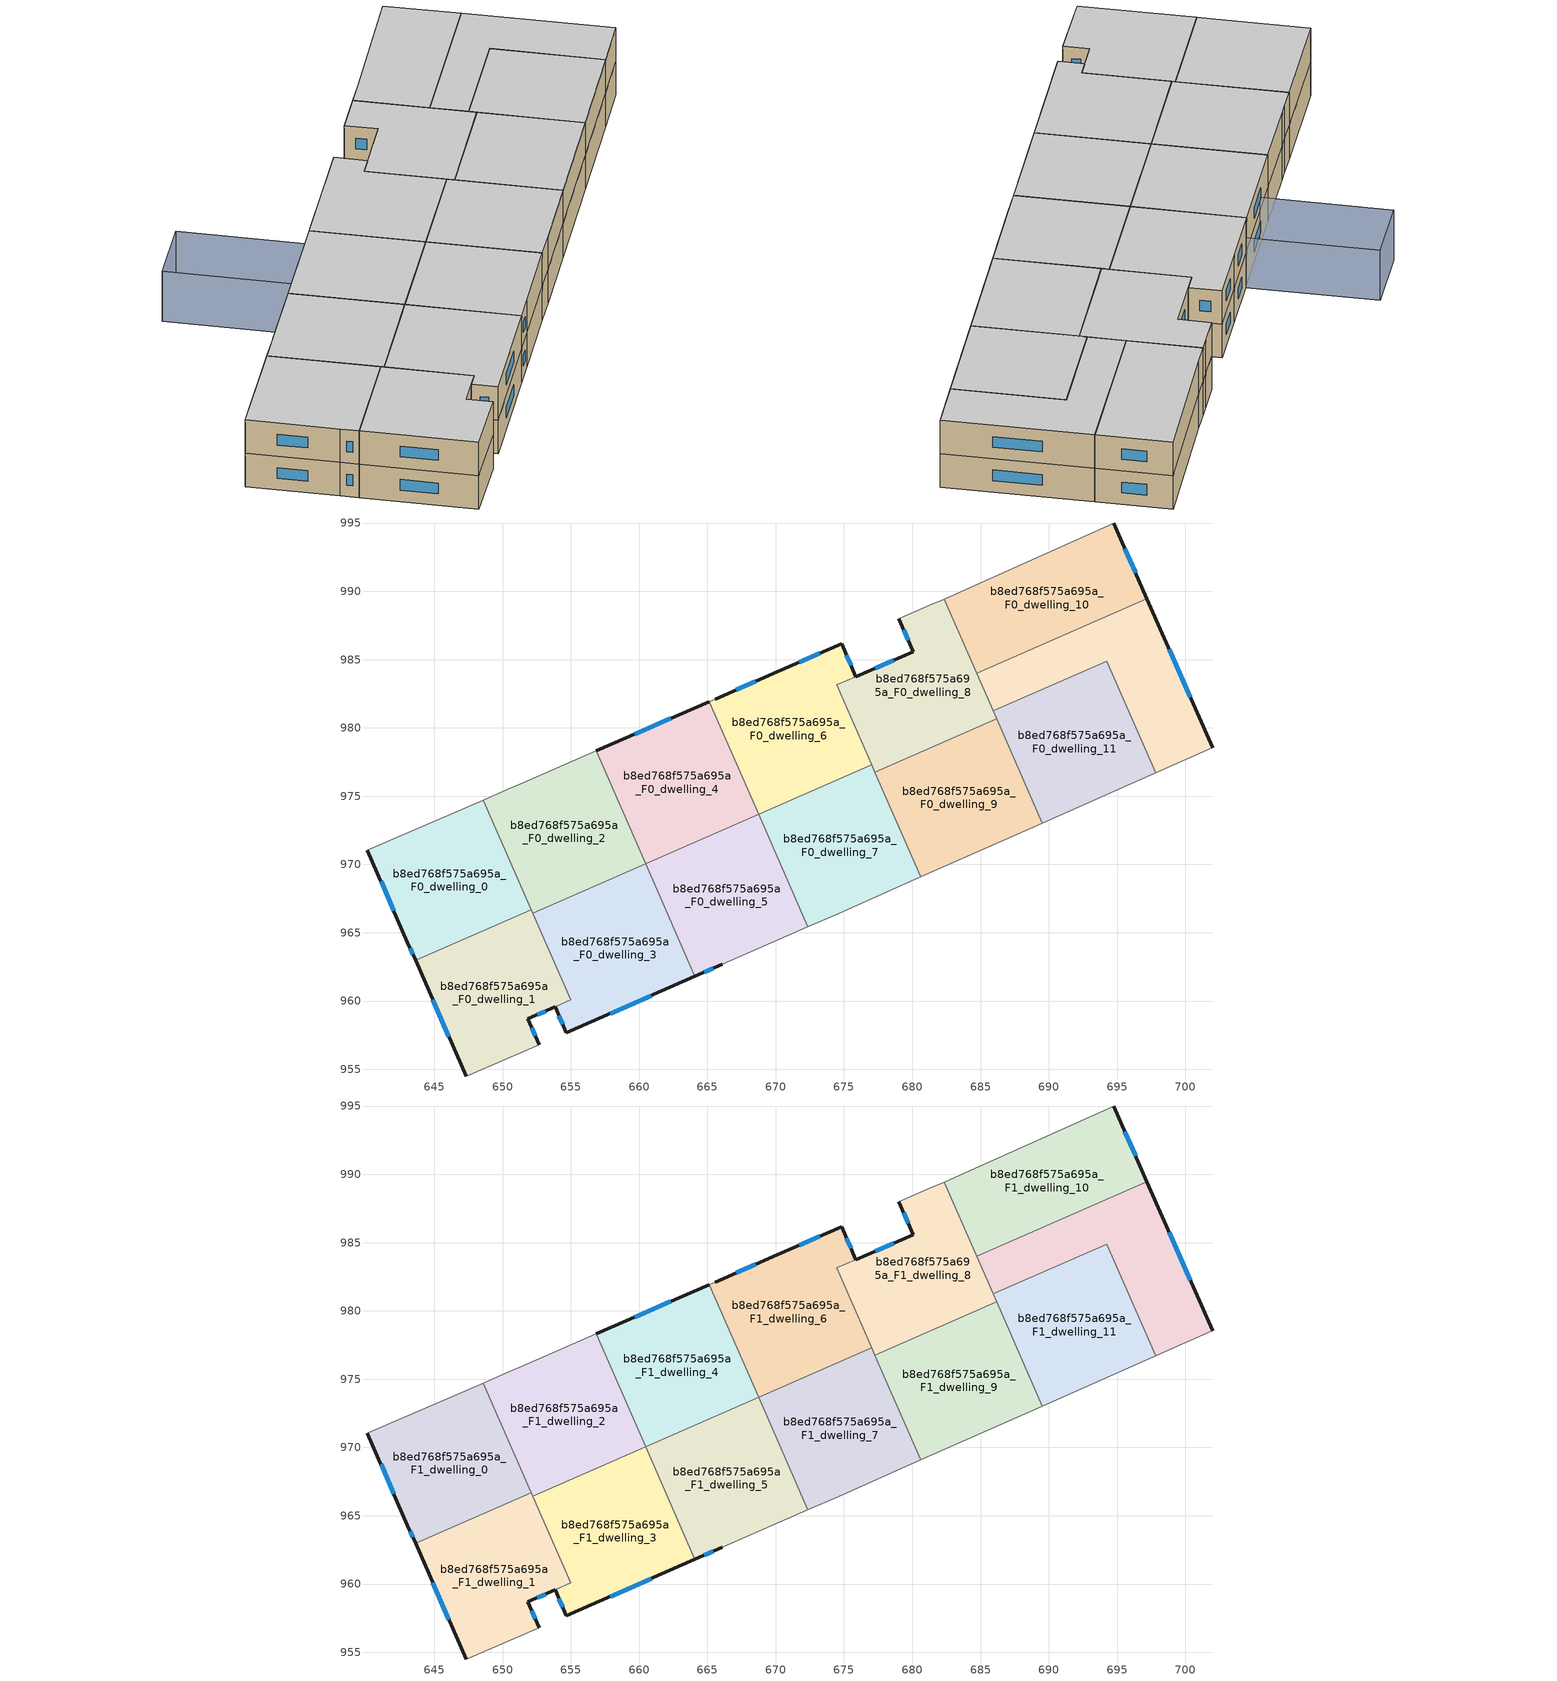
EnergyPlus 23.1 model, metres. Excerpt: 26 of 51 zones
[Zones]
b8ed768f575a695a_F0_dwelling_0
 floor ground (EU_floor_Construction): 648.59,974.72 652.11,966.69 643.63,962.97 643.04,964.32 640.11,971.05 640.16,971.08 z0
 wall outside (EU_wall_Construction): 640.11,971.05 643.04,964.32 643.63,962.97 z0:3
 wall adiabatic (EU_wall_Construction): 648.59,974.72 640.16,971.08 640.11,971.05 z0:3
 wall to b8ed768f575a695a_F0_dwelling_1 (EU_wall_Construction): 643.63,962.97 652.11,966.69 z0:3
 wall to b8ed768f575a695a_F0_dwelling_2 (EU_wall_Construction): 652.11,966.69 648.59,974.72 z0:3
 window (EU_Window_Construction): 643.24,963.86 643.43,963.43 / 641.11,968.76 642.04,966.61 z1.02:1.98
b8ed768f575a695a_F0_dwelling_1
 floor ground (EU_floor_Construction): 652.11,966.69 655,960.09 651.86,958.7 652.7,956.8 647.34,954.51 643.63,962.97 z0
 wall outside (EU_wall_Construction): 652.7,956.8 651.86,958.7 653.84,959.57 / 643.63,962.97 647.34,954.51 z0:3
 wall adiabatic (EU_wall_Construction): 647.34,954.51 652.7,956.8 z0:3
 wall to b8ed768f575a695a_F0_dwelling_3 (EU_wall_Construction): 653.85,959.57 655.01,960.08 / 655,960.09 652.22,966.45 z0:3
 wall to b8ed768f575a695a_F0_dwelling_2 (EU_wall_Construction): 652.22,966.45 652.11,966.69 z0:3
 window (EU_Window_Construction): 652.54,958.99 653.17,959.27 / 652.41,957.45 652.15,958.05 / 644.89,960.09 646.08,957.39 z1.02:1.98
b8ed768f575a695a_F0_dwelling_10
 floor ground (EU_floor_Construction): 694.74,995 697.18,989.46 684.73,984 682.35,989.44 684.22,990.26 z0
 wall outside (EU_wall_Construction): 697.18,989.46 694.74,995 z0:3
 wall adiabatic (EU_wall_Construction): 694.74,995 684.22,990.26 682.35,989.44 z0:3
 wall to b8ed768f575a695a_F0_dwelling_12 (EU_wall_Construction): 684.73,984 697.18,989.46 z0:3
 wall to b8ed768f575a695a_F0_dwelling_8 (EU_wall_Construction): 682.35,989.44 684.73,984 z0:3
 window (EU_Window_Construction): 696.35,991.35 695.57,993.12 z1.02:1.98
b8ed768f575a695a_F0_dwelling_11
 floor ground (EU_floor_Construction): 694.25,984.9 697.84,976.71 689.54,973.03 685.93,981.25 z0
 wall to b8ed768f575a695a_F0_dwelling_12 (EU_wall_Construction): 697.84,976.71 694.25,984.9 685.93,981.25 z0:3
 wall adiabatic (EU_wall_Construction): 689.54,973.03 697.84,976.71 z0:3
 wall to b8ed768f575a695a_F0_dwelling_9 (EU_wall_Construction): 686.19,980.67 689.54,973.03 z0:3
 wall to b8ed768f575a695a_F0_dwelling_8 (EU_wall_Construction): 685.93,981.25 686.19,980.67 z0:3
b8ed768f575a695a_F0_dwelling_12
 floor ground (EU_floor_Construction): 697.18,989.46 701.99,978.54 701.95,978.53 697.84,976.71 694.25,984.9 685.93,981.25 684.73,984 z0
 wall outside (EU_wall_Construction): 701.99,978.54 697.18,989.46 z0:3
 wall adiabatic (EU_wall_Construction): 697.84,976.71 701.95,978.53 701.99,978.54 z0:3
 wall to b8ed768f575a695a_F0_dwelling_8 (EU_wall_Construction): 684.73,984 685.93,981.25 z0:3
 window (EU_Window_Construction): 700.35,982.26 698.82,985.75 z1.02:1.98
b8ed768f575a695a_F0_dwelling_2
 floor ground (EU_floor_Construction): 656.85,978.32 660.47,970.07 652.22,966.45 648.59,974.72 650.39,975.5 651.27,975.88 z0
 wall adiabatic (EU_wall_Construction): 656.85,978.32 651.27,975.88 650.39,975.5 648.59,974.72 z0:3
 wall to b8ed768f575a695a_F0_dwelling_3 (EU_wall_Construction): 652.22,966.45 660.47,970.07 656.85,978.32 z0:3
b8ed768f575a695a_F0_dwelling_3
 floor ground (EU_floor_Construction): 660.47,970.07 664.09,961.81 654.68,957.68 653.85,959.57 655.01,960.08 652.22,966.45 z0
 wall outside (EU_wall_Construction): 653.85,959.57 654.68,957.68 664.09,961.81 z0:3
 wall to b8ed768f575a695a_F0_dwelling_4 (EU_wall_Construction): 660.47,970.06 656.85,978.32 z0:3
 wall to b8ed768f575a695a_F0_dwelling_5 (EU_wall_Construction): 664.09,961.81 660.48,970.06 z0:3
 window (EU_Window_Construction): 657.88,959.08 660.89,960.4 / 654.13,958.93 654.4,958.32 z1.02:1.98
b8ed768f575a695a_F0_dwelling_4
 floor ground (EU_floor_Construction): 665.14,981.92 668.75,973.69 660.47,970.06 656.85,978.32 z0
 wall outside (EU_wall_Construction): 665.14,981.92 656.85,978.32 z0:3
 wall to b8ed768f575a695a_F0_dwelling_5 (EU_wall_Construction): 660.47,970.06 668.75,973.69 z0:3
 wall to b8ed768f575a695a_F0_dwelling_6 (EU_wall_Construction): 668.75,973.69 665.14,981.92 z0:3
 window (EU_Window_Construction): 662.32,980.7 659.67,979.55 z1.02:1.98
b8ed768f575a695a_F0_dwelling_5
 floor ground (EU_floor_Construction): 668.75,973.69 672.36,965.44 666.1,962.69 664.09,961.81 660.47,970.06 z0
 wall outside (EU_wall_Construction): 664.09,961.81 666.1,962.69 z0:3
 wall adiabatic (EU_wall_Construction): 666.1,962.69 672.36,965.44 z0:3
 wall to b8ed768f575a695a_F0_dwelling_7 (EU_wall_Construction): 672.36,965.44 668.75,973.68 z0:3
 window (EU_Window_Construction): 664.78,962.11 665.42,962.39 z1.02:1.98
b8ed768f575a695a_F0_dwelling_6
 floor ground (EU_floor_Construction): 674.83,986.15 675.88,983.76 674.47,983.15 677.03,977.32 668.75,973.68 665.14,981.92 665.56,982.11 670.1,984.1 z0
 wall outside (EU_wall_Construction): 675.88,983.76 674.83,986.15 670.1,984.1 665.56,982.11 z0:3
 wall to b8ed768f575a695a_F0_dwelling_8 (EU_wall_Construction): 677.03,977.32 674.47,983.15 675.88,983.76 z0:3
 wall to b8ed768f575a695a_F0_dwelling_7 (EU_wall_Construction): 668.75,973.68 677.03,977.32 z0:3
 wall adiabatic (EU_wall_Construction): 665.56,982.11 665.14,981.92 z0:3
 window (EU_Window_Construction): 668.56,983.42 667.11,982.79 / 673.22,985.45 671.71,984.8 / 675.52,984.58 675.19,985.34 z1.02:1.98
b8ed768f575a695a_F0_dwelling_7
 floor ground (EU_floor_Construction): 677.03,977.32 680.63,969.09 674.58,966.41 672.36,965.44 668.75,973.68 z0
 wall adiabatic (EU_wall_Construction): 672.36,965.44 674.58,966.41 680.63,969.09 z0:3
 wall to b8ed768f575a695a_F0_dwelling_9 (EU_wall_Construction): 680.63,969.09 677.27,976.76 z0:3
 wall to b8ed768f575a695a_F0_dwelling_8 (EU_wall_Construction): 677.27,976.76 677.03,977.32 z0:3
b8ed768f575a695a_F0_dwelling_8
 floor ground (EU_floor_Construction): 682.35,989.44 686.19,980.67 677.27,976.76 674.47,983.14 680.07,985.59 679.03,987.99 681.35,989.01 z0
 wall outside (EU_wall_Construction): 679.03,987.99 680.07,985.59 675.88,983.76 z0:3
 wall adiabatic (EU_wall_Construction): 682.35,989.44 681.35,989.01 679.03,987.99 z0:3
 wall to b8ed768f575a695a_F0_dwelling_9 (EU_wall_Construction): 677.27,976.76 686.19,980.67 z0:3
 window (EU_Window_Construction): 678.65,984.97 677.31,984.39 / 679.38,987.17 679.72,986.41 z1.02:1.98
b8ed768f575a695a_F0_dwelling_9
 floor ground (EU_floor_Construction): 686.19,980.67 689.54,973.03 680.63,969.09 677.27,976.76 z0
 wall adiabatic (EU_wall_Construction): 680.63,969.09 689.54,973.03 z0:3
b8ed768f575a695a_F1_dwelling_0
 floor to b8ed768f575a695a_F0_dwelling_0 (EU_floor_Construction): 648.59,974.72 652.11,966.69 643.63,962.97 643.04,964.32 640.11,971.05 640.16,971.08 z3
 wall outside (EU_wall_Construction): 640.11,971.05 643.04,964.32 643.63,962.97 z3:6
 wall adiabatic (EU_wall_Construction): 648.59,974.72 640.16,971.08 640.11,971.05 z3:6
 wall to b8ed768f575a695a_F1_dwelling_1 (EU_wall_Construction): 643.63,962.97 652.11,966.69 z3:6
 wall to b8ed768f575a695a_F1_dwelling_2 (EU_wall_Construction): 652.11,966.69 648.59,974.72 z3:6
 window (EU_Window_Construction): 643.24,963.86 643.43,963.43 / 641.11,968.76 642.04,966.61 z4.02:4.98
 ceiling to b8ed768f575a695a_F2_dwelling_0 (EU_floor_Construction): 652.11,966.69 648.59,974.72 640.16,971.08 640.11,971.05 643.04,964.32 643.63,962.97 z6
b8ed768f575a695a_F1_dwelling_1
 floor to b8ed768f575a695a_F0_dwelling_1 (EU_floor_Construction): 652.11,966.69 655.01,960.08 651.86,958.7 652.7,956.8 647.34,954.51 643.63,962.97 z3
 wall outside (EU_wall_Construction): 652.7,956.8 651.86,958.7 653.84,959.57 / 643.63,962.97 647.34,954.51 z3:6
 wall adiabatic (EU_wall_Construction): 647.34,954.51 652.7,956.8 z3:6
 wall to b8ed768f575a695a_F1_dwelling_3 (EU_wall_Construction): 653.85,959.57 655.01,960.08 / 655,960.09 652.22,966.45 z3:6
 wall to b8ed768f575a695a_F1_dwelling_2 (EU_wall_Construction): 652.22,966.45 652.11,966.69 z3:6
 window (EU_Window_Construction): 652.54,958.99 653.17,959.27 / 652.41,957.45 652.15,958.05 / 644.89,960.09 646.08,957.39 z4.02:4.98
 ceiling to b8ed768f575a695a_F2_dwelling_1 (EU_floor_Construction): 652.7,956.8 651.86,958.7 655.01,960.08 652.11,966.69 643.63,962.97 647.34,954.51 z6
b8ed768f575a695a_F1_dwelling_10
 floor to b8ed768f575a695a_F0_dwelling_10 (EU_floor_Construction): 694.74,995 697.18,989.46 684.73,984 682.35,989.44 684.22,990.26 z3
 wall outside (EU_wall_Construction): 697.18,989.46 694.74,995 z3:6
 wall adiabatic (EU_wall_Construction): 694.74,995 684.22,990.26 682.35,989.44 z3:6
 wall to b8ed768f575a695a_F1_dwelling_12 (EU_wall_Construction): 684.73,984 697.18,989.46 z3:6
 wall to b8ed768f575a695a_F1_dwelling_8 (EU_wall_Construction): 682.35,989.44 684.73,984 z3:6
 window (EU_Window_Construction): 696.35,991.35 695.57,993.12 z4.02:4.98
 ceiling to b8ed768f575a695a_F2_dwelling_10 (EU_floor_Construction): 697.18,989.46 694.74,995 684.22,990.26 682.35,989.44 684.73,984 z6
b8ed768f575a695a_F1_dwelling_11
 floor to b8ed768f575a695a_F0_dwelling_11 (EU_floor_Construction): 694.25,984.9 697.84,976.71 689.54,973.03 685.93,981.25 z3
 wall to b8ed768f575a695a_F1_dwelling_12 (EU_wall_Construction): 697.84,976.71 694.25,984.9 685.93,981.25 z3:6
 wall adiabatic (EU_wall_Construction): 689.54,973.03 697.84,976.71 z3:6
 wall to b8ed768f575a695a_F1_dwelling_9 (EU_wall_Construction): 686.19,980.67 689.54,973.03 z3:6
 wall to b8ed768f575a695a_F1_dwelling_8 (EU_wall_Construction): 685.93,981.25 686.19,980.67 z3:6
 ceiling to b8ed768f575a695a_F2_dwelling_11 (EU_floor_Construction): 697.84,976.71 694.25,984.9 685.93,981.25 689.54,973.03 z6
b8ed768f575a695a_F1_dwelling_12
 floor to b8ed768f575a695a_F0_dwelling_12 (EU_floor_Construction): 697.18,989.46 701.99,978.54 701.95,978.53 697.84,976.71 694.25,984.9 685.93,981.25 684.73,984 z3
 wall outside (EU_wall_Construction): 701.99,978.54 697.18,989.46 z3:6
 wall adiabatic (EU_wall_Construction): 697.84,976.71 701.95,978.53 701.99,978.54 z3:6
 wall to b8ed768f575a695a_F1_dwelling_8 (EU_wall_Construction): 684.73,984 685.93,981.25 z3:6
 window (EU_Window_Construction): 700.35,982.26 698.82,985.75 z4.02:4.98
 ceiling to b8ed768f575a695a_F2_dwelling_12 (EU_floor_Construction): 701.95,978.53 701.99,978.54 697.18,989.46 684.73,984 685.93,981.25 694.25,984.9 697.84,976.71 z6
b8ed768f575a695a_F1_dwelling_2
 floor to b8ed768f575a695a_F0_dwelling_2 (EU_floor_Construction): 656.85,978.32 660.47,970.07 652.22,966.45 648.59,974.72 650.39,975.5 651.27,975.88 z3
 wall adiabatic (EU_wall_Construction): 656.85,978.32 651.27,975.88 650.39,975.5 648.59,974.72 z3:6
 wall to b8ed768f575a695a_F1_dwelling_3 (EU_wall_Construction): 652.22,966.45 660.47,970.07 656.85,978.32 z3:6
 ceiling to b8ed768f575a695a_F2_dwelling_2 (EU_floor_Construction): 660.47,970.07 656.85,978.32 651.27,975.88 650.39,975.5 648.59,974.72 652.22,966.45 z6
b8ed768f575a695a_F1_dwelling_3
 floor to b8ed768f575a695a_F0_dwelling_3 (EU_floor_Construction): 660.47,970.07 664.09,961.81 654.68,957.68 653.85,959.57 655.01,960.08 652.22,966.45 z3
 wall outside (EU_wall_Construction): 653.85,959.57 654.68,957.68 664.09,961.81 z3:6
 wall to b8ed768f575a695a_F1_dwelling_4 (EU_wall_Construction): 660.47,970.06 656.85,978.32 z3:6
 wall to b8ed768f575a695a_F1_dwelling_5 (EU_wall_Construction): 664.09,961.81 660.48,970.06 z3:6
 window (EU_Window_Construction): 657.88,959.08 660.89,960.4 / 654.13,958.93 654.4,958.32 z4.02:4.98
 ceiling to b8ed768f575a695a_F2_dwelling_3 (EU_floor_Construction): 664.09,961.81 660.47,970.07 652.22,966.45 655.01,960.08 653.85,959.57 654.68,957.68 z6
b8ed768f575a695a_F1_dwelling_4
 floor to b8ed768f575a695a_F0_dwelling_4 (EU_floor_Construction): 665.14,981.92 668.75,973.69 660.47,970.06 656.85,978.32 z3
 wall outside (EU_wall_Construction): 665.14,981.92 656.85,978.32 z3:6
 wall to b8ed768f575a695a_F1_dwelling_5 (EU_wall_Construction): 660.47,970.06 668.75,973.69 z3:6
 wall to b8ed768f575a695a_F1_dwelling_6 (EU_wall_Construction): 668.75,973.69 665.14,981.92 z3:6
 window (EU_Window_Construction): 662.32,980.7 659.67,979.55 z4.02:4.98
 ceiling to b8ed768f575a695a_F2_dwelling_4 (EU_floor_Construction): 668.75,973.69 665.14,981.92 656.85,978.32 660.47,970.06 z6
b8ed768f575a695a_F1_dwelling_5
 floor to b8ed768f575a695a_F0_dwelling_5 (EU_floor_Construction): 668.75,973.69 672.36,965.44 666.1,962.69 664.09,961.81 660.47,970.06 z3
 wall outside (EU_wall_Construction): 664.09,961.81 666.1,962.69 z3:6
 wall adiabatic (EU_wall_Construction): 666.1,962.69 672.36,965.44 z3:6
 wall to b8ed768f575a695a_F1_dwelling_7 (EU_wall_Construction): 672.36,965.44 668.75,973.68 z3:6
 window (EU_Window_Construction): 664.78,962.11 665.42,962.39 z4.02:4.98
 ceiling to b8ed768f575a695a_F2_dwelling_5 (EU_floor_Construction): 672.36,965.44 668.75,973.69 660.47,970.06 664.09,961.81 666.1,962.69 z6
b8ed768f575a695a_F1_dwelling_6
 floor to b8ed768f575a695a_F0_dwelling_6 (EU_floor_Construction): 674.83,986.15 675.88,983.76 674.47,983.15 677.03,977.32 668.75,973.68 665.14,981.92 665.56,982.11 670.1,984.1 z3
 wall outside (EU_wall_Construction): 675.88,983.76 674.83,986.15 670.1,984.1 665.56,982.11 z3:6
 wall to b8ed768f575a695a_F1_dwelling_8 (EU_wall_Construction): 677.03,977.32 674.47,983.15 675.88,983.76 z3:6
 wall to b8ed768f575a695a_F1_dwelling_7 (EU_wall_Construction): 668.75,973.68 677.03,977.32 z3:6
 wall adiabatic (EU_wall_Construction): 665.56,982.11 665.14,981.92 z3:6
 window (EU_Window_Construction): 668.56,983.42 667.11,982.79 / 673.22,985.45 671.71,984.8 / 675.52,984.58 675.19,985.34 z4.02:4.98
 ceiling to b8ed768f575a695a_F2_dwelling_6 (EU_floor_Construction): 677.03,977.32 674.47,983.15 675.88,983.76 674.83,986.15 670.1,984.1 665.56,982.11 665.14,981.92 668.75,973.68 z6
b8ed768f575a695a_F1_dwelling_7
 floor to b8ed768f575a695a_F0_dwelling_7 (EU_floor_Construction): 677.03,977.32 680.63,969.09 674.58,966.41 672.36,965.44 668.75,973.68 z3
 wall adiabatic (EU_wall_Construction): 672.36,965.44 674.58,966.41 680.63,969.09 z3:6
 wall to b8ed768f575a695a_F1_dwelling_9 (EU_wall_Construction): 680.63,969.09 677.27,976.76 z3:6
 wall to b8ed768f575a695a_F1_dwelling_8 (EU_wall_Construction): 677.27,976.76 677.03,977.32 z3:6
 ceiling to b8ed768f575a695a_F2_dwelling_7 (EU_floor_Construction): 680.63,969.09 677.03,977.32 668.75,973.68 672.36,965.44 674.58,966.41 z6
b8ed768f575a695a_F1_dwelling_8
 floor to b8ed768f575a695a_F0_dwelling_8 (EU_floor_Construction): 682.35,989.44 686.19,980.67 677.27,976.76 674.47,983.14 680.07,985.59 679.03,987.99 681.35,989.01 z3
 wall outside (EU_wall_Construction): 679.03,987.99 680.07,985.59 675.88,983.76 z3:6
 wall adiabatic (EU_wall_Construction): 682.35,989.44 681.35,989.01 679.03,987.99 z3:6
 wall to b8ed768f575a695a_F1_dwelling_9 (EU_wall_Construction): 677.27,976.76 686.19,980.67 z3:6
 window (EU_Window_Construction): 678.65,984.97 677.31,984.39 / 679.38,987.17 679.72,986.41 z4.02:4.98
 ceiling to b8ed768f575a695a_F2_dwelling_8 (EU_floor_Construction): 686.19,980.67 682.35,989.44 681.35,989.01 679.03,987.99 680.07,985.59 674.47,983.14 677.27,976.76 z6
b8ed768f575a695a_F1_dwelling_9
 floor to b8ed768f575a695a_F0_dwelling_9 (EU_floor_Construction): 686.19,980.67 689.54,973.03 680.63,969.09 677.27,976.76 z3
 wall adiabatic (EU_wall_Construction): 680.63,969.09 689.54,973.03 z3:6
 ceiling to b8ed768f575a695a_F2_dwelling_9 (EU_floor_Construction): 689.54,973.03 686.19,980.67 677.27,976.76 680.63,969.09 z6
shading: 661.41,991.63 665.57,982.11 / 665.57,982.11 660.24,979.79 / 660.24,979.79 656.09,989.31 / 656.09,989.31 661.41,991.63 z0:4.5
[Building]
EU S2 Campaign: North Axis=0; Terrain=City; Solar Distribution=FullExterior
[Site:Location]
Vienna: Latitude=48; Longitude=16.5; Time Zone=1; Elevation=183
[SizingPeriod:WeatherFileDays]
AnnualSizingPeriod: Begin Month=1; Begin Day of Month=1; End Month=12; End Day of Month=31; Day of Week for Start Day=Monday; Use Weather File Daylight Saving Period=No; Use Weather File Rain and Snow Indicators=No
[MATERIAL]
EU_InternalMass_Material: Roughness=MediumRough; Thickness=0.1; Conductivity=1; Density=1800; Specific Heat=900; Thermal Absorptance=0.9; Solar Absorptance=0.7; Visible Absorptance=0.7
[MATERIAL:NOMASS] Roughness=MediumRough; Thermal Absorptance=0.9; Solar Absorptance=0.7; Visible Absorptance=0.7
Name | Thermal Resistance
EU_wall_NoMass | 0.942466
EU_floor_NoMass | 0.66527
[WINDOWMATERIAL:SIMPLEGLAZINGSYSTEM]
EU_Window_SimpleGlazing: UFactor=2.03367; Solar Heat Gain Coefficient=0.65; Visible Transmittance=0.65
[CONSTRUCTION]
EU_wall_Construction: EU_wall_NoMass
EU_floor_Construction: EU_floor_NoMass
EU_Window_Construction: EU_Window_SimpleGlazing
EU_InternalMass_Construction: EU_InternalMass_Material
[ZONE] Type=1; Multiplier=1; Ceiling Height=autocalculate; Floor Area=autocalculate; Part of Total Floor Area=Yes
Name | Volume
b8ed768f575a695a_F0_dwelling_0; b8ed768f575a695a_F1_dwelling_0 | 243.993
b8ed768f575a695a_F0_dwelling_1 | 236.121
b8ed768f575a695a_F1_dwelling_1 | 236.147
b8ed768f575a695a_F0_dwelling_10; b8ed768f575a695a_F1_dwelling_10 | 243.975
b8ed768f575a695a_F0_dwelling_11; b8ed768f575a695a_F1_dwelling_11 | 244.004
b8ed768f575a695a_F0_dwelling_12; b8ed768f575a695a_F1_dwelling_12; b8ed768f575a695a_F0_dwelling_4; b8ed768f575a695a_F1_dwelling_4 | 243.996
b8ed768f575a695a_F0_dwelling_2; b8ed768f575a695a_F1_dwelling_2 | 243.957
b8ed768f575a695a_F0_dwelling_3; b8ed768f575a695a_F1_dwelling_3 | 251.812
b8ed768f575a695a_F0_dwelling_5; b8ed768f575a695a_F1_dwelling_5 | 244.015
b8ed768f575a695a_F0_dwelling_6; b8ed768f575a695a_F1_dwelling_6 | 255.973
b8ed768f575a695a_F0_dwelling_7; b8ed768f575a695a_F1_dwelling_7 | 243.984
b8ed768f575a695a_F0_dwelling_8; b8ed768f575a695a_F1_dwelling_8 | 231.938
b8ed768f575a695a_F0_dwelling_9; b8ed768f575a695a_F1_dwelling_9 | 244.006
[INTERNALMASS] Construction=EU_InternalMass_Construction
Name | Zone or ZoneList | Surface Area
b8ed768f575a695a_F0_dwelling_0_EU_InternalMass | b8ed768f575a695a_F0_dwelling_0 | 81.3319
b8ed768f575a695a_F0_dwelling_1_EU_InternalMass | b8ed768f575a695a_F0_dwelling_1 | 78.7161
b8ed768f575a695a_F0_dwelling_2_EU_InternalMass | b8ed768f575a695a_F0_dwelling_2 | 81.3195
b8ed768f575a695a_F0_dwelling_3_EU_InternalMass | b8ed768f575a695a_F0_dwelling_3 | 83.9485
b8ed768f575a695a_F0_dwelling_4_EU_InternalMass | b8ed768f575a695a_F0_dwelling_4 | 81.3318
b8ed768f575a695a_F0_dwelling_5_EU_InternalMass | b8ed768f575a695a_F0_dwelling_5 | 81.3377
b8ed768f575a695a_F0_dwelling_6_EU_InternalMass | b8ed768f575a695a_F0_dwelling_6 | 85.3248
b8ed768f575a695a_F0_dwelling_7_EU_InternalMass | b8ed768f575a695a_F0_dwelling_7 | 81.3278
b8ed768f575a695a_F0_dwelling_8_EU_InternalMass | b8ed768f575a695a_F0_dwelling_8 | 77.3265
b8ed768f575a695a_F0_dwelling_9_EU_InternalMass | b8ed768f575a695a_F0_dwelling_9 | 81.3353
b8ed768f575a695a_F0_dwelling_10_EU_InternalMass | b8ed768f575a695a_F0_dwelling_10 | 81.3246
b8ed768f575a695a_F0_dwelling_11_EU_InternalMass | b8ed768f575a695a_F0_dwelling_11 | 81.3319
b8ed768f575a695a_F0_dwelling_12_EU_InternalMass | b8ed768f575a695a_F0_dwelling_12 | 81.3325
b8ed768f575a695a_F1_dwelling_0_EU_InternalMass | b8ed768f575a695a_F1_dwelling_0 | 81.3319
b8ed768f575a695a_F1_dwelling_1_EU_InternalMass | b8ed768f575a695a_F1_dwelling_1 | 78.7161
b8ed768f575a695a_F1_dwelling_2_EU_InternalMass | b8ed768f575a695a_F1_dwelling_2 | 81.3195
b8ed768f575a695a_F1_dwelling_3_EU_InternalMass | b8ed768f575a695a_F1_dwelling_3 | 83.9485
b8ed768f575a695a_F1_dwelling_4_EU_InternalMass | b8ed768f575a695a_F1_dwelling_4 | 81.3318
b8ed768f575a695a_F1_dwelling_5_EU_InternalMass | b8ed768f575a695a_F1_dwelling_5 | 81.3377
b8ed768f575a695a_F1_dwelling_6_EU_InternalMass | b8ed768f575a695a_F1_dwelling_6 | 85.3248
b8ed768f575a695a_F1_dwelling_7_EU_InternalMass | b8ed768f575a695a_F1_dwelling_7 | 81.3278
b8ed768f575a695a_F1_dwelling_8_EU_InternalMass | b8ed768f575a695a_F1_dwelling_8 | 77.3265
b8ed768f575a695a_F1_dwelling_9_EU_InternalMass | b8ed768f575a695a_F1_dwelling_9 | 81.3353
b8ed768f575a695a_F1_dwelling_10_EU_InternalMass | b8ed768f575a695a_F1_dwelling_10 | 81.3246
b8ed768f575a695a_F1_dwelling_11_EU_InternalMass | b8ed768f575a695a_F1_dwelling_11 | 81.3319
b8ed768f575a695a_F1_dwelling_12_EU_InternalMass | b8ed768f575a695a_F1_dwelling_12 | 81.3325
[OTHEREQUIPMENT] Fuel Type=Electricity; Design Level Calculation Method=Watts/Area; Power per Zone Floor Area=1; Fraction Latent=0; Fraction Radiant=0; Fraction Lost=0; Carbon Dioxide Generation Rate=0; EndUse Subcategory=EU_Step8_InternalGains
Name | Zone or ZoneList or Space or SpaceList | Schedule
EU_Step8_InternalGain_b8ed768f575a695a_F0_dwelling_0_f000 | b8ed768f575a695a_F0_dwelling_0 | EU_Step8_GainSchedule_b8ed768f575a695a_F0_dwelling_0_f000
EU_Step8_InternalGain_b8ed768f575a695a_F0_dwelling_1_f000 | b8ed768f575a695a_F0_dwelling_1 | EU_Step8_GainSchedule_b8ed768f575a695a_F0_dwelling_1_f000
EU_Step8_InternalGain_b8ed768f575a695a_F0_dwelling_2_f000 | b8ed768f575a695a_F0_dwelling_2 | EU_Step8_GainSchedule_b8ed768f575a695a_F0_dwelling_2_f000
EU_Step8_InternalGain_b8ed768f575a695a_F0_dwelling_3_f000 | b8ed768f575a695a_F0_dwelling_3 | EU_Step8_GainSchedule_b8ed768f575a695a_F0_dwelling_3_f000
EU_Step8_InternalGain_b8ed768f575a695a_F0_dwelling_4_f000 | b8ed768f575a695a_F0_dwelling_4 | EU_Step8_GainSchedule_b8ed768f575a695a_F0_dwelling_4_f000
EU_Step8_InternalGain_b8ed768f575a695a_F0_dwelling_5_f000 | b8ed768f575a695a_F0_dwelling_5 | EU_Step8_GainSchedule_b8ed768f575a695a_F0_dwelling_5_f000
EU_Step8_InternalGain_b8ed768f575a695a_F0_dwelling_6_f000 | b8ed768f575a695a_F0_dwelling_6 | EU_Step8_GainSchedule_b8ed768f575a695a_F0_dwelling_6_f000
EU_Step8_InternalGain_b8ed768f575a695a_F0_dwelling_7_f000 | b8ed768f575a695a_F0_dwelling_7 | EU_Step8_GainSchedule_b8ed768f575a695a_F0_dwelling_7_f000
EU_Step8_InternalGain_b8ed768f575a695a_F0_dwelling_8_f000 | b8ed768f575a695a_F0_dwelling_8 | EU_Step8_GainSchedule_b8ed768f575a695a_F0_dwelling_8_f000
EU_Step8_InternalGain_b8ed768f575a695a_F0_dwelling_9_f000 | b8ed768f575a695a_F0_dwelling_9 | EU_Step8_GainSchedule_b8ed768f575a695a_F0_dwelling_9_f000
EU_Step8_InternalGain_b8ed768f575a695a_F0_dwelling_10_f000 | b8ed768f575a695a_F0_dwelling_10 | EU_Step8_GainSchedule_b8ed768f575a695a_F0_dwelling_10_f000
EU_Step8_InternalGain_b8ed768f575a695a_F0_dwelling_11_f000 | b8ed768f575a695a_F0_dwelling_11 | EU_Step8_GainSchedule_b8ed768f575a695a_F0_dwelling_11_f000
EU_Step8_InternalGain_b8ed768f575a695a_F0_dwelling_12_f000 | b8ed768f575a695a_F0_dwelling_12 | EU_Step8_GainSchedule_b8ed768f575a695a_F0_dwelling_12_f000
EU_Step8_InternalGain_b8ed768f575a695a_F1_dwelling_0_f000 | b8ed768f575a695a_F1_dwelling_0 | EU_Step8_GainSchedule_b8ed768f575a695a_F1_dwelling_0_f000
EU_Step8_InternalGain_b8ed768f575a695a_F1_dwelling_1_f000 | b8ed768f575a695a_F1_dwelling_1 | EU_Step8_GainSchedule_b8ed768f575a695a_F1_dwelling_1_f000
EU_Step8_InternalGain_b8ed768f575a695a_F1_dwelling_2_f000 | b8ed768f575a695a_F1_dwelling_2 | EU_Step8_GainSchedule_b8ed768f575a695a_F1_dwelling_2_f000
EU_Step8_InternalGain_b8ed768f575a695a_F1_dwelling_3_f000 | b8ed768f575a695a_F1_dwelling_3 | EU_Step8_GainSchedule_b8ed768f575a695a_F1_dwelling_3_f000
EU_Step8_InternalGain_b8ed768f575a695a_F1_dwelling_4_f000 | b8ed768f575a695a_F1_dwelling_4 | EU_Step8_GainSchedule_b8ed768f575a695a_F1_dwelling_4_f000
EU_Step8_InternalGain_b8ed768f575a695a_F1_dwelling_5_f000 | b8ed768f575a695a_F1_dwelling_5 | EU_Step8_GainSchedule_b8ed768f575a695a_F1_dwelling_5_f000
EU_Step8_InternalGain_b8ed768f575a695a_F1_dwelling_6_f000 | b8ed768f575a695a_F1_dwelling_6 | EU_Step8_GainSchedule_b8ed768f575a695a_F1_dwelling_6_f000
EU_Step8_InternalGain_b8ed768f575a695a_F1_dwelling_7_f000 | b8ed768f575a695a_F1_dwelling_7 | EU_Step8_GainSchedule_b8ed768f575a695a_F1_dwelling_7_f000
EU_Step8_InternalGain_b8ed768f575a695a_F1_dwelling_8_f000 | b8ed768f575a695a_F1_dwelling_8 | EU_Step8_GainSchedule_b8ed768f575a695a_F1_dwelling_8_f000
EU_Step8_InternalGain_b8ed768f575a695a_F1_dwelling_9_f000 | b8ed768f575a695a_F1_dwelling_9 | EU_Step8_GainSchedule_b8ed768f575a695a_F1_dwelling_9_f000
EU_Step8_InternalGain_b8ed768f575a695a_F1_dwelling_10_f000 | b8ed768f575a695a_F1_dwelling_10 | EU_Step8_GainSchedule_b8ed768f575a695a_F1_dwelling_10_f000
EU_Step8_InternalGain_b8ed768f575a695a_F1_dwelling_11_f000 | b8ed768f575a695a_F1_dwelling_11 | EU_Step8_GainSchedule_b8ed768f575a695a_F1_dwelling_11_f000
EU_Step8_InternalGain_b8ed768f575a695a_F1_dwelling_12_f000 | b8ed768f575a695a_F1_dwelling_12 | EU_Step8_GainSchedule_b8ed768f575a695a_F1_dwelling_12_f000
[ZONEVENTILATION:DESIGNFLOWRATE] Schedule=EU_AlwaysOn; Design Flow Rate Calculation Method=AirChanges/Hour; Air Changes per Hour=0.530523; Ventilation Type=Natural; Fan Pressure Rise=0; Fan Total Efficiency=1; Constant Term Coefficient=1; Temperature Term Coefficient=0; Velocity Term Coefficient=0; Velocity Squared Term Coefficient=0; Minimum Indoor Temperature=-100; Maximum Indoor Temperature=100; Delta Temperature=-100; Minimum Outdoor Temperature=-100; Maximum Outdoor Temperature=100; Maximum Wind Speed=40
Name | Zone or ZoneList or Space or SpaceList
EU_ConstantAir_b8ed768f575a695a_F0_dwelling_0 | b8ed768f575a695a_F0_dwelling_0
EU_ConstantAir_b8ed768f575a695a_F0_dwelling_1 | b8ed768f575a695a_F0_dwelling_1
EU_ConstantAir_b8ed768f575a695a_F0_dwelling_2 | b8ed768f575a695a_F0_dwelling_2
EU_ConstantAir_b8ed768f575a695a_F0_dwelling_3 | b8ed768f575a695a_F0_dwelling_3
EU_ConstantAir_b8ed768f575a695a_F0_dwelling_4 | b8ed768f575a695a_F0_dwelling_4
EU_ConstantAir_b8ed768f575a695a_F0_dwelling_5 | b8ed768f575a695a_F0_dwelling_5
EU_ConstantAir_b8ed768f575a695a_F0_dwelling_6 | b8ed768f575a695a_F0_dwelling_6
EU_ConstantAir_b8ed768f575a695a_F0_dwelling_7 | b8ed768f575a695a_F0_dwelling_7
EU_ConstantAir_b8ed768f575a695a_F0_dwelling_8 | b8ed768f575a695a_F0_dwelling_8
EU_ConstantAir_b8ed768f575a695a_F0_dwelling_9 | b8ed768f575a695a_F0_dwelling_9
EU_ConstantAir_b8ed768f575a695a_F0_dwelling_10 | b8ed768f575a695a_F0_dwelling_10
EU_ConstantAir_b8ed768f575a695a_F0_dwelling_11 | b8ed768f575a695a_F0_dwelling_11
EU_ConstantAir_b8ed768f575a695a_F0_dwelling_12 | b8ed768f575a695a_F0_dwelling_12
EU_ConstantAir_b8ed768f575a695a_F1_dwelling_0 | b8ed768f575a695a_F1_dwelling_0
EU_ConstantAir_b8ed768f575a695a_F1_dwelling_1 | b8ed768f575a695a_F1_dwelling_1
EU_ConstantAir_b8ed768f575a695a_F1_dwelling_2 | b8ed768f575a695a_F1_dwelling_2
EU_ConstantAir_b8ed768f575a695a_F1_dwelling_3 | b8ed768f575a695a_F1_dwelling_3
EU_ConstantAir_b8ed768f575a695a_F1_dwelling_4 | b8ed768f575a695a_F1_dwelling_4
EU_ConstantAir_b8ed768f575a695a_F1_dwelling_5 | b8ed768f575a695a_F1_dwelling_5
EU_ConstantAir_b8ed768f575a695a_F1_dwelling_6 | b8ed768f575a695a_F1_dwelling_6
EU_ConstantAir_b8ed768f575a695a_F1_dwelling_7 | b8ed768f575a695a_F1_dwelling_7
EU_ConstantAir_b8ed768f575a695a_F1_dwelling_8 | b8ed768f575a695a_F1_dwelling_8
EU_ConstantAir_b8ed768f575a695a_F1_dwelling_9 | b8ed768f575a695a_F1_dwelling_9
EU_ConstantAir_b8ed768f575a695a_F1_dwelling_10 | b8ed768f575a695a_F1_dwelling_10
EU_ConstantAir_b8ed768f575a695a_F1_dwelling_11 | b8ed768f575a695a_F1_dwelling_11
EU_ConstantAir_b8ed768f575a695a_F1_dwelling_12 | b8ed768f575a695a_F1_dwelling_12
[HVACTEMPLATE:THERMOSTAT] Constant Heating Setpoint=20; Constant Cooling Setpoint=50
EU_HeatOnly_b8ed768f575a695a_F0_dwelling_0; EU_HeatOnly_b8ed768f575a695a_F0_dwelling_1; EU_HeatOnly_b8ed768f575a695a_F0_dwelling_2; EU_HeatOnly_b8ed768f575a695a_F0_dwelling_3; EU_HeatOnly_b8ed768f575a695a_F0_dwelling_4; EU_HeatOnly_b8ed768f575a695a_F0_dwelling_5; EU_HeatOnly_b8ed768f575a695a_F0_dwelling_6; EU_HeatOnly_b8ed768f575a695a_F0_dwelling_7; EU_HeatOnly_b8ed768f575a695a_F0_dwelling_8; EU_HeatOnly_b8ed768f575a695a_F0_dwelling_9; EU_HeatOnly_b8ed768f575a695a_F0_dwelling_10; EU_HeatOnly_b8ed768f575a695a_F0_dwelling_11; EU_HeatOnly_b8ed768f575a695a_F0_dwelling_12; EU_HeatOnly_b8ed768f575a695a_F1_dwelling_0; EU_HeatOnly_b8ed768f575a695a_F1_dwelling_1; EU_HeatOnly_b8ed768f575a695a_F1_dwelling_2; EU_HeatOnly_b8ed768f575a695a_F1_dwelling_3; EU_HeatOnly_b8ed768f575a695a_F1_dwelling_4; EU_HeatOnly_b8ed768f575a695a_F1_dwelling_5; EU_HeatOnly_b8ed768f575a695a_F1_dwelling_6; EU_HeatOnly_b8ed768f575a695a_F1_dwelling_7; EU_HeatOnly_b8ed768f575a695a_F1_dwelling_8; EU_HeatOnly_b8ed768f575a695a_F1_dwelling_9; EU_HeatOnly_b8ed768f575a695a_F1_dwelling_10; EU_HeatOnly_b8ed768f575a695a_F1_dwelling_11; EU_HeatOnly_b8ed768f575a695a_F1_dwelling_12; EU_HeatOnly_b8ed768f575a695a_F2_dwelling_0; EU_HeatOnly_b8ed768f575a695a_F2_dwelling_1; EU_HeatOnly_b8ed768f575a695a_F2_dwelling_2; EU_HeatOnly_b8ed768f575a695a_F2_dwelling_3; EU_HeatOnly_b8ed768f575a695a_F2_dwelling_4; EU_HeatOnly_b8ed768f575a695a_F2_dwelling_5; EU_HeatOnly_b8ed768f575a695a_F2_dwelling_6; EU_HeatOnly_b8ed768f575a695a_F2_dwelling_7; EU_HeatOnly_b8ed768f575a695a_F2_dwelling_8; EU_HeatOnly_b8ed768f575a695a_F2_dwelling_9; EU_HeatOnly_b8ed768f575a695a_F2_dwelling_10; EU_HeatOnly_b8ed768f575a695a_F2_dwelling_11; EU_HeatOnly_b8ed768f575a695a_F2_dwelling_12; EU_HeatOnly_b8ed768f575a695a_F3_dwelling_0; EU_HeatOnly_b8ed768f575a695a_F3_dwelling_1; EU_HeatOnly_b8ed768f575a695a_F3_dwelling_2; EU_HeatOnly_b8ed768f575a695a_F3_dwelling_3; EU_HeatOnly_b8ed768f575a695a_F3_dwelling_4; EU_HeatOnly_b8ed768f575a695a_F3_dwelling_5; EU_HeatOnly_b8ed768f575a695a_F3_dwelling_6; EU_HeatOnly_b8ed768f575a695a_F3_dwelling_7; EU_HeatOnly_b8ed768f575a695a_F3_dwelling_8; EU_HeatOnly_b8ed768f575a695a_F3_dwelling_9; EU_HeatOnly_b8ed768f575a695a_F3_dwelling_10; EU_HeatOnly_b8ed768f575a695a_F3_dwelling_11
[HVACTEMPLATE:ZONE:IDEALLOADSAIRSYSTEM] System Availability Schedule=EU_AlwaysOn; Maximum Heating Supply Air Temperature=50; Minimum Cooling Supply Air Temperature=13; Maximum Heating Supply Air Humidity Ratio=0.0156; Minimum Cooling Supply Air Humidity Ratio=0.0077; Heating Limit=NoLimit; Cooling Limit=NoLimit; Heating Availability Schedule=EU_AlwaysOn; Cooling Availability Schedule=EU_CoolingOff; Dehumidification Control Type=ConstantSensibleHeatRatio; Cooling Sensible Heat Ratio=0.7; Dehumidification Setpoint=60; Humidification Control Type=None; Humidification Setpoint=30; Outdoor Air Method=None; Outdoor Air Flow Rate per Person=0.00944; Outdoor Air Flow Rate per Zone Floor Area=0; Outdoor Air Flow Rate per Zone=0; Demand Controlled Ventilation Type=None; Outdoor Air Economizer Type=NoEconomizer; Heat Recovery Type=None; Sensible Heat Recovery Effectiveness=0.7; Latent Heat Recovery Effectiveness=0.65
Name | Template Thermostat
b8ed768f575a695a_F0_dwelling_0 | EU_HeatOnly_b8ed768f575a695a_F0_dwelling_0
b8ed768f575a695a_F0_dwelling_1 | EU_HeatOnly_b8ed768f575a695a_F0_dwelling_1
b8ed768f575a695a_F0_dwelling_2 | EU_HeatOnly_b8ed768f575a695a_F0_dwelling_2
b8ed768f575a695a_F0_dwelling_3 | EU_HeatOnly_b8ed768f575a695a_F0_dwelling_3
b8ed768f575a695a_F0_dwelling_4 | EU_HeatOnly_b8ed768f575a695a_F0_dwelling_4
b8ed768f575a695a_F0_dwelling_5 | EU_HeatOnly_b8ed768f575a695a_F0_dwelling_5
b8ed768f575a695a_F0_dwelling_6 | EU_HeatOnly_b8ed768f575a695a_F0_dwelling_6
b8ed768f575a695a_F0_dwelling_7 | EU_HeatOnly_b8ed768f575a695a_F0_dwelling_7
b8ed768f575a695a_F0_dwelling_8 | EU_HeatOnly_b8ed768f575a695a_F0_dwelling_8
b8ed768f575a695a_F0_dwelling_9 | EU_HeatOnly_b8ed768f575a695a_F0_dwelling_9
b8ed768f575a695a_F0_dwelling_10 | EU_HeatOnly_b8ed768f575a695a_F0_dwelling_10
b8ed768f575a695a_F0_dwelling_11 | EU_HeatOnly_b8ed768f575a695a_F0_dwelling_11
b8ed768f575a695a_F0_dwelling_12 | EU_HeatOnly_b8ed768f575a695a_F0_dwelling_12
b8ed768f575a695a_F1_dwelling_0 | EU_HeatOnly_b8ed768f575a695a_F1_dwelling_0
b8ed768f575a695a_F1_dwelling_1 | EU_HeatOnly_b8ed768f575a695a_F1_dwelling_1
b8ed768f575a695a_F1_dwelling_2 | EU_HeatOnly_b8ed768f575a695a_F1_dwelling_2
b8ed768f575a695a_F1_dwelling_3 | EU_HeatOnly_b8ed768f575a695a_F1_dwelling_3
b8ed768f575a695a_F1_dwelling_4 | EU_HeatOnly_b8ed768f575a695a_F1_dwelling_4
b8ed768f575a695a_F1_dwelling_5 | EU_HeatOnly_b8ed768f575a695a_F1_dwelling_5
b8ed768f575a695a_F1_dwelling_6 | EU_HeatOnly_b8ed768f575a695a_F1_dwelling_6
b8ed768f575a695a_F1_dwelling_7 | EU_HeatOnly_b8ed768f575a695a_F1_dwelling_7
b8ed768f575a695a_F1_dwelling_8 | EU_HeatOnly_b8ed768f575a695a_F1_dwelling_8
b8ed768f575a695a_F1_dwelling_9 | EU_HeatOnly_b8ed768f575a695a_F1_dwelling_9
b8ed768f575a695a_F1_dwelling_10 | EU_HeatOnly_b8ed768f575a695a_F1_dwelling_10
b8ed768f575a695a_F1_dwelling_11 | EU_HeatOnly_b8ed768f575a695a_F1_dwelling_11
b8ed768f575a695a_F1_dwelling_12 | EU_HeatOnly_b8ed768f575a695a_F1_dwelling_12
[SIZING:ZONE] Zone Cooling Design Supply Air Temperature Input Method=SupplyAirTemperature; Zone Cooling Design Supply Air Temperature=13; Zone Heating Design Supply Air Temperature Input Method=SupplyAirTemperature; Zone Heating Design Supply Air Temperature=50; Zone Cooling Design Supply Air Humidity Ratio=0.008; Zone Heating Design Supply Air Humidity Ratio=0.008; Cooling Design Air Flow Method=DesignDay; Cooling Design Air Flow Rate=0; Cooling Minimum Air Flow per Zone Floor Area=0.000762; Cooling Minimum Air Flow=0; Cooling Minimum Air Flow Fraction=0.2; Heating Design Air Flow Method=DesignDay; Heating Design Air Flow Rate=0; Heating Maximum Air Flow per Zone Floor Area=0.002032; Heating Maximum Air Flow=0.141576; Heating Maximum Air Flow Fraction=0.3; Account for Dedicated Outdoor Air System=No; Dedicated Outdoor Air System Control Strategy=NeutralSupplyAir; Dedicated Outdoor Air Low Setpoint Temperature for Design=autosize; Dedicated Outdoor Air High Setpoint Temperature for Design=autosize; Zone Load Sizing Method=Sensible Load Only No Latent Load; Zone Latent Cooling Design Supply Air Humidity Ratio Input Method=HumidityRatioDifference; Zone Cooling Design Supply Air Humidity Ratio Difference=0.005; Zone Latent Heating Design Supply Air Humidity Ratio Input Method=HumidityRatioDifference; Zone Humidification Design Supply Air Humidity Ratio Difference=0.005
b8ed768f575a695a_F0_dwelling_0; b8ed768f575a695a_F0_dwelling_1; b8ed768f575a695a_F0_dwelling_2; b8ed768f575a695a_F0_dwelling_3; b8ed768f575a695a_F0_dwelling_4; b8ed768f575a695a_F0_dwelling_5; b8ed768f575a695a_F0_dwelling_6; b8ed768f575a695a_F0_dwelling_7; b8ed768f575a695a_F0_dwelling_8; b8ed768f575a695a_F0_dwelling_9; b8ed768f575a695a_F0_dwelling_10; b8ed768f575a695a_F0_dwelling_11; b8ed768f575a695a_F0_dwelling_12; b8ed768f575a695a_F1_dwelling_0; b8ed768f575a695a_F1_dwelling_1; b8ed768f575a695a_F1_dwelling_2; b8ed768f575a695a_F1_dwelling_3; b8ed768f575a695a_F1_dwelling_4; b8ed768f575a695a_F1_dwelling_5; b8ed768f575a695a_F1_dwelling_6; b8ed768f575a695a_F1_dwelling_7; b8ed768f575a695a_F1_dwelling_8; b8ed768f575a695a_F1_dwelling_9; b8ed768f575a695a_F1_dwelling_10; b8ed768f575a695a_F1_dwelling_11; b8ed768f575a695a_F1_dwelling_12
[SCHEDULE:CONSTANT]
Name | Hourly Value
EU_AlwaysOn | 1
EU_CoolingOff | 0
[SCHEDULE:FILE] Column Number=1; Rows to Skip at Top=0; Number of Hours of Data=8760; Column Separator=Comma; Interpolate to Timestep=No; Minutes per Item=60; Adjust Schedule for Daylight Savings=Yes
Name | File
EU_Step8_GainSchedule_b8ed768f575a695a_F0_dwelling_0_f000 | ../../schedules/b8ed768f575a695a/b8ed768f575a695a_F0_dwelling_0_f000_gain.csv
EU_Step8_GainSchedule_b8ed768f575a695a_F0_dwelling_1_f000 | ../../schedules/b8ed768f575a695a/b8ed768f575a695a_F0_dwelling_1_f000_gain.csv
EU_Step8_GainSchedule_b8ed768f575a695a_F0_dwelling_2_f000 | ../../schedules/b8ed768f575a695a/b8ed768f575a695a_F0_dwelling_2_f000_gain.csv
EU_Step8_GainSchedule_b8ed768f575a695a_F0_dwelling_3_f000 | ../../schedules/b8ed768f575a695a/b8ed768f575a695a_F0_dwelling_3_f000_gain.csv
EU_Step8_GainSchedule_b8ed768f575a695a_F0_dwelling_4_f000 | ../../schedules/b8ed768f575a695a/b8ed768f575a695a_F0_dwelling_4_f000_gain.csv
EU_Step8_GainSchedule_b8ed768f575a695a_F0_dwelling_5_f000 | ../../schedules/b8ed768f575a695a/b8ed768f575a695a_F0_dwelling_5_f000_gain.csv
EU_Step8_GainSchedule_b8ed768f575a695a_F0_dwelling_6_f000 | ../../schedules/b8ed768f575a695a/b8ed768f575a695a_F0_dwelling_6_f000_gain.csv
EU_Step8_GainSchedule_b8ed768f575a695a_F0_dwelling_7_f000 | ../../schedules/b8ed768f575a695a/b8ed768f575a695a_F0_dwelling_7_f000_gain.csv
EU_Step8_GainSchedule_b8ed768f575a695a_F0_dwelling_8_f000 | ../../schedules/b8ed768f575a695a/b8ed768f575a695a_F0_dwelling_8_f000_gain.csv
EU_Step8_GainSchedule_b8ed768f575a695a_F0_dwelling_9_f000 | ../../schedules/b8ed768f575a695a/b8ed768f575a695a_F0_dwelling_9_f000_gain.csv
EU_Step8_GainSchedule_b8ed768f575a695a_F0_dwelling_10_f000 | ../../schedules/b8ed768f575a695a/b8ed768f575a695a_F0_dwelling_10_f000_gain.csv
EU_Step8_GainSchedule_b8ed768f575a695a_F0_dwelling_11_f000 | ../../schedules/b8ed768f575a695a/b8ed768f575a695a_F0_dwelling_11_f000_gain.csv
EU_Step8_GainSchedule_b8ed768f575a695a_F0_dwelling_12_f000 | ../../schedules/b8ed768f575a695a/b8ed768f575a695a_F0_dwelling_12_f000_gain.csv
EU_Step8_GainSchedule_b8ed768f575a695a_F1_dwelling_0_f000 | ../../schedules/b8ed768f575a695a/b8ed768f575a695a_F1_dwelling_0_f000_gain.csv
EU_Step8_GainSchedule_b8ed768f575a695a_F1_dwelling_1_f000 | ../../schedules/b8ed768f575a695a/b8ed768f575a695a_F1_dwelling_1_f000_gain.csv
EU_Step8_GainSchedule_b8ed768f575a695a_F1_dwelling_2_f000 | ../../schedules/b8ed768f575a695a/b8ed768f575a695a_F1_dwelling_2_f000_gain.csv
EU_Step8_GainSchedule_b8ed768f575a695a_F1_dwelling_3_f000 | ../../schedules/b8ed768f575a695a/b8ed768f575a695a_F1_dwelling_3_f000_gain.csv
EU_Step8_GainSchedule_b8ed768f575a695a_F1_dwelling_4_f000 | ../../schedules/b8ed768f575a695a/b8ed768f575a695a_F1_dwelling_4_f000_gain.csv
EU_Step8_GainSchedule_b8ed768f575a695a_F1_dwelling_5_f000 | ../../schedules/b8ed768f575a695a/b8ed768f575a695a_F1_dwelling_5_f000_gain.csv
EU_Step8_GainSchedule_b8ed768f575a695a_F1_dwelling_6_f000 | ../../schedules/b8ed768f575a695a/b8ed768f575a695a_F1_dwelling_6_f000_gain.csv
EU_Step8_GainSchedule_b8ed768f575a695a_F1_dwelling_7_f000 | ../../schedules/b8ed768f575a695a/b8ed768f575a695a_F1_dwelling_7_f000_gain.csv
EU_Step8_GainSchedule_b8ed768f575a695a_F1_dwelling_8_f000 | ../../schedules/b8ed768f575a695a/b8ed768f575a695a_F1_dwelling_8_f000_gain.csv
EU_Step8_GainSchedule_b8ed768f575a695a_F1_dwelling_9_f000 | ../../schedules/b8ed768f575a695a/b8ed768f575a695a_F1_dwelling_9_f000_gain.csv
EU_Step8_GainSchedule_b8ed768f575a695a_F1_dwelling_10_f000 | ../../schedules/b8ed768f575a695a/b8ed768f575a695a_F1_dwelling_10_f000_gain.csv
EU_Step8_GainSchedule_b8ed768f575a695a_F1_dwelling_11_f000 | ../../schedules/b8ed768f575a695a/b8ed768f575a695a_F1_dwelling_11_f000_gain.csv
EU_Step8_GainSchedule_b8ed768f575a695a_F1_dwelling_12_f000 | ../../schedules/b8ed768f575a695a/b8ed768f575a695a_F1_dwelling_12_f000_gain.csv
